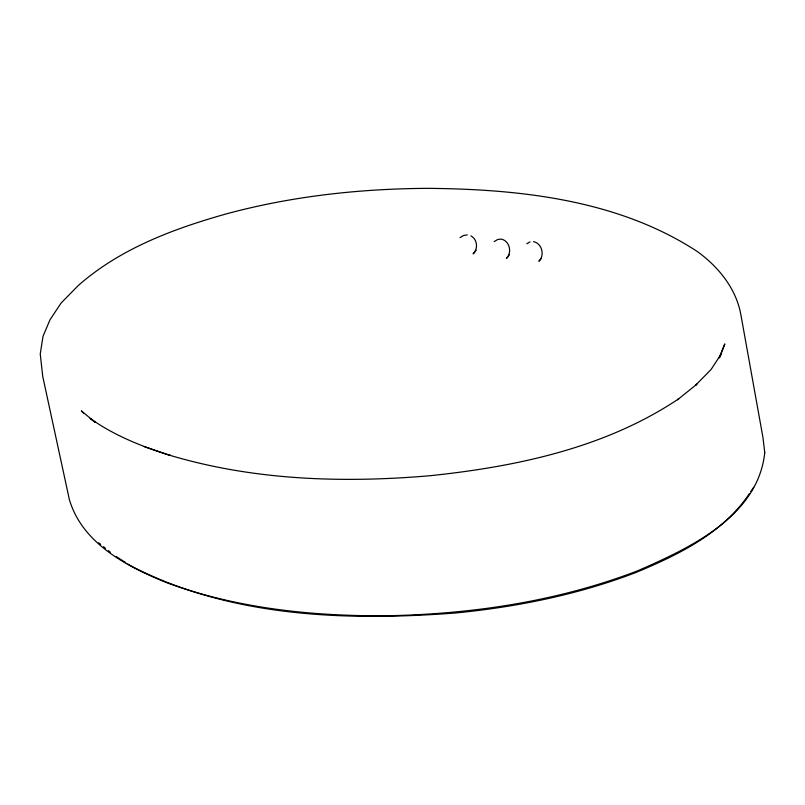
<?xml version="1.0" encoding="UTF-8"?>
<svg xmlns="http://www.w3.org/2000/svg" width="805" height="805" viewBox="0 0 805 805"><rect width="100%" height="100%" fill="white"/><g stroke="black" fill="none" stroke-linecap="round" stroke-linejoin="round"><path stroke-width="1.21" d="M719.61 357.47L724.832 343.916L718.956 358.165M719.559 357.269L721.672 353.294L711.107 369.435L695.731 385.102L696.929 384.136L677.548 399.753L678.635 398.867C605.441 447.902 516.569 466.648 430.192 475.705C342.799 483.242 253.273 480.414 168.768 454.956L170.278 455.469L144.226 446.634M749.405 493.566C723.142 533.131 678.202 554.917 635.618 572.627C578.02 594.633 517.112 606.94 455.861 612.967C346.271 621.309 229.244 617.375 129.857 565.321L127.774 563.983M750.813 491.483L753.621 487.307M460.007 237.606L463.499 235.483L467.272 234.919M476.137 250.214L473.119 253.917C478.311 248.896 477.466 239.357 470.945 235.885M494.159 241.601L497.611 239.538L501.113 239.075C509.646 240.675 512.433 252.659 506.365 258.496L509.384 254.793M526.792 243.724L530.052 241.892M541.191 258.465L538.907 261.273C544.965 255.346 542.067 243.392 533.564 241.651M170.278 455.469C142.163 446.574 114.3 435.656 90.16 418.379L95.352 422.454L81.365 410.862L83.72 413.327M116.312 556.607L125.691 562.645M98.723 542.751L100.655 544.331M103.543 546.696L105.475 548.275M108.363 550.65L110.295 552.22M764.75 452.611C758.018 516.669 689.301 548.286 637.248 570.966C557.513 601.456 471.901 614.155 386.833 615.755C312.32 616.298 236.73 608.479 166.444 582.589C126.908 566.579 82.12 543.395 69.311 499.342L42.725 376.368L40.25 353.959L42.997 336.399L49.96 319.847L61.14 302.982L78.135 285.664C119.895 248.715 173.387 228.801 226.316 213.889C291.641 196.189 359.382 188.793 426.952 188.35C519.245 189.054 617.526 199.64 696.607 251.069L697.885 251.945C718.754 267.19 736.173 288.733 740.862 314.664L762.959 437.487L764.75 452.611"/></g></svg>
